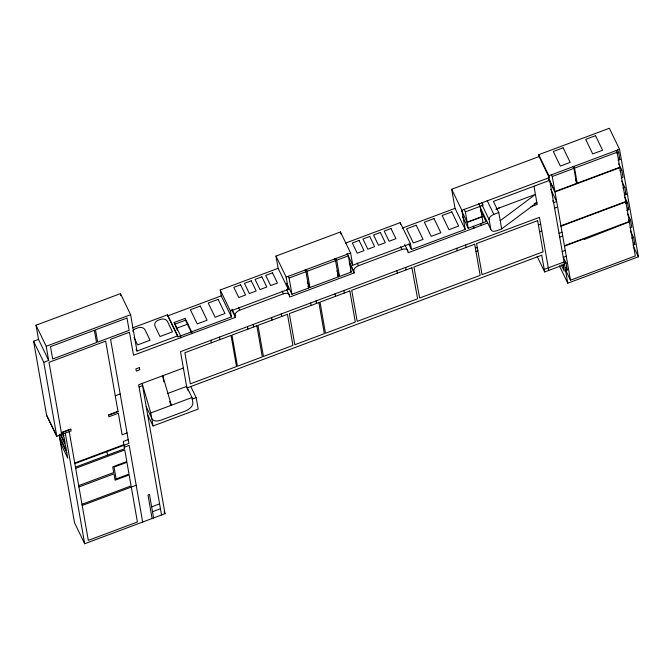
<?xml version="1.0" encoding="UTF-8"?>
<svg xmlns="http://www.w3.org/2000/svg" width="672" height="672" viewBox="0 0 672 672"><rect width="100%" height="100%" fill="white"/><g stroke="black" fill="none" stroke-linecap="round" stroke-linejoin="round"><path stroke-width="1.01" d="M500.22 220.718L535.416 194.401L495.81 209.236M480.194 207.43L490.862 229.488A5.695 3.251 -25.8 0 0 496.717 230.756L501.656 228.908L536.852 202.6L534.19 203.591M61.345 432.575L70.787 429.038L71.114 430.912L56.767 436.288L43.781 362.3L48.686 360.461L38.514 339.41L36.019 325.231L120.431 293.639L130.612 314.689L136.996 351.078L177.727 335.832L167.546 314.782L132.644 327.852M56.767 436.288L46.586 415.237L33.6 341.242L38.514 339.41M408.803 244.037L411.457 249.53L465.217 229.404L461.866 210.328L549.242 177.618L539.07 156.568L538.734 154.694L609.361 128.26L619.534 149.31L638.4 256.78L567.781 283.206L559.373 265.818M465.217 229.404L455.036 208.354L451.685 189.269L539.07 156.568M177.727 335.832L177.92 336.932L231.428 316.907L230.395 311.044L288.305 289.363L278.132 268.313L275.982 256.074L340.444 231.949L350.616 253L352.766 265.238L410.424 243.659L400.252 222.608L345.526 243.096M48.686 360.461L46.2 346.282L130.612 314.689M231.428 316.907L221.248 295.856L220.223 289.985L278.132 268.313M177.475 336.017L167.74 315.882L221.248 295.856M402.259 228.11L455.036 208.354M549.242 177.618L548.915 175.745L619.534 149.31M573.922 168.386L576.559 183.439L554.904 191.545L552.266 176.492L573.922 168.386L573.031 166.555M617.098 152.225L619.744 167.278L577.189 183.204L574.552 168.151L617.098 152.225L616.216 150.394M616.846 153.208L618.694 152.519L617.366 149.78M288.305 289.363L286.163 277.124L350.616 253M481.95 216.602L467.158 222.138L465.36 211.89L483.176 205.22L481.849 202.482M548.386 177.576L549.713 180.323L493.408 201.398L498.784 212.52L501.656 228.908M305.97 271.715L308.818 287.944L291.95 294.252L289.103 278.023L305.97 271.715L305.088 269.884M335.555 260.635L338.402 276.864L309.952 287.515L307.104 271.286L335.555 260.635L334.673 258.804M339.536 276.444L336.689 260.215L348.331 255.856L351.187 272.084L339.536 276.444L336.882 270.95M177.492 330.599L174.149 322.501L185.153 318.377L191.646 331.792L191.965 333.631L185.48 320.216L185.153 318.377M174.468 324.332L185.48 320.216M618.097 160.306L619.937 159.617L618.694 152.519M176.215 328.423L187.984 324.013M496.751 208.883L499.607 207.808M480.295 209.714L486.049 221.609L468.233 228.278L467.208 222.415L482 216.871M490.862 229.488L489.132 219.635A5.695 3.251 -25.8 0 1 493.844 214.376L498.784 212.52M554.98 191.94L619.811 167.672L629.261 221.483L564.421 245.75L554.98 191.94L548.78 179.122M74.844 463.613L128.864 443.436L110.578 339.293L129.461 332.228L133.501 355.219L235.402 317.377L235.074 315.538A5.796 3.31 -25.8 0 1 239.77 310.162L283.45 293.807A5.796 3.31 -25.8 0 1 289.338 295.235L289.657 297.066L354.119 272.941L353.8 271.11L349.373 261.954M353.8 271.11A5.796 3.31 -25.8 0 1 358.487 265.726L401.923 249.472A5.796 3.31 -25.8 0 1 407.803 250.891L408.131 252.731L487.838 222.902M619.945 170.856L621.793 170.167L618.702 163.783M530.964 206.758L537.18 204.431L533.98 186.211M621.197 177.954L623.036 177.265L621.793 170.167M554.585 208.06L557.609 206.934M622.969 188.068L624.809 187.379L621.726 180.995M475.398 248.228L477.28 247.523M538.398 224.994L540.641 224.154M624.212 195.166L626.06 194.477L624.809 187.379M475.978 251.555L477.868 250.849M539.582 231.706L541.817 230.866M560.918 225.8L625.758 201.541M560.994 226.195L625.825 201.928M183.38 368.021L138.684 384.745L161.54 514.97M625.64 203.305L627.48 202.616L624.834 197.14M115.265 395.808L120.179 393.968M139.062 386.896L142.523 385.602M559.028 233.344L562.044 232.218M626.892 210.403L628.732 209.714L627.48 202.616M559.684 237.107L562.708 235.981M118.003 411.365L108.553 414.901L108.889 416.783L118.331 413.246L122.111 434.792L127.025 432.953M61.396 432.844L70.837 429.307M108.604 415.178L118.045 411.642L105.672 341.132L49.014 362.334L61.673 434.448M628.698 220.727L630.546 220.038L627.455 213.646M167.95 393.38L186.606 386.4L191.982 397.53L192.839 402.419A9.324 5.317 -25.8 0 1 185.304 411.071L161.07 420.143A9.324 5.317 -25.8 0 1 151.788 418.53L150.755 412.961L142.145 383.452L165.01 513.677L84.68 543.74L74.508 522.69L59.077 434.801M629.328 221.878L584.522 239.4L584.396 238.694L564.488 246.137L570.469 280.199L635.309 255.94L629.328 221.878L628.446 220.046M548.764 270.404L539.448 217.342L180.508 351.674L186.883 387.996L541.733 255.2L544.664 271.942L564.497 264.516M562.22 251.538L565.236 250.404M629.95 227.825L631.789 227.136L630.546 220.038M563.245 257.368L566.261 256.234M150.755 412.961L191.982 397.53M544.219 269.396L564.052 261.971M631.739 238.056L633.587 237.367L630.496 230.983M564.514 263.466L566.026 262.895L563.38 257.426M632.99 245.154L634.83 244.465L633.587 237.367M565.757 270.564L567.269 269.993L566.026 262.895M147.655 414.851L153.04 425.981L198.198 409.08L196.19 397.664L190.814 386.534M128.192 439.639L123.287 441.479L123.841 444.646L74.743 463.025M124.295 447.233L129.2 445.393L142.657 522.043M75.466 467.132L124.564 448.753L123.942 445.234M75.667 468.3L124.765 449.929L126.806 461.555L112.728 466.83L113.728 472.525L78.708 485.629M78.943 486.956L113.963 473.852L115.072 480.194L129.158 474.928L131.082 485.906L81.984 504.277M116.138 478.96L129.016 474.138L126.932 462.277L114.055 467.099L116.138 478.951M82.194 505.453L136.198 485.243M151.662 506.831L159.592 503.866M152.519 511.72L160.448 508.754M192.259 399.118L196.19 397.664M46.586 415.237L56.725 436.052M619.055 157.794L619.937 159.617M625.178 192.654L626.06 194.477M627.85 207.883L628.732 209.714M633.948 242.642L634.83 244.465M633.536 246.708L638.4 256.78M573.661 166.32L574.552 168.151M575.425 179.55L577.189 183.204M551.376 174.661L552.266 176.492M538.734 154.694L548.915 175.745M548.713 178.735L554.904 191.545M550.738 189.26L556.651 201.499L553.636 202.633L552.72 200.752M565.95 267.254L567.269 269.993M565.606 270.136L570.469 280.199M561.162 264.743L564.253 271.127L563.002 264.029M537.146 256.376L544.664 271.942M487.175 200.584L493.844 214.376M482.017 204.926L489.132 219.635M478.825 203.608L480.152 206.354L483.025 222.743M473.021 226.33L473.886 228.119L473.558 226.288M464.033 209.143L465.36 211.89M451.685 189.269L461.866 210.328M461.404 210.235L467.208 222.415M462.487 216.376L468.233 228.278M404.712 244.49L407.803 250.891M400.596 246.725L401.923 249.472M357.16 262.979L358.487 265.726M347.012 253.344L352.766 265.238M349.255 262.878L354.119 272.941M350.297 270.253L351.187 272.084M335.807 258.384L336.689 260.215M337.52 275.033L338.402 276.864M306.222 269.455L307.104 271.286M307.297 282.022L309.952 287.515M307.936 286.112L308.818 287.944M288.212 276.192L289.103 278.023M275.982 256.074L286.163 277.124M286.642 283.273L291.95 294.252M286.684 289.741L289.338 295.235M282.122 291.06L283.45 293.807M238.442 307.415L239.77 310.162M231.983 309.128L235.074 315.538M231.857 310.052L235.402 317.377M220.223 289.985L230.395 311.044M174.149 322.501L180.634 335.916L180.953 337.756M187.328 388.92L188.227 390.776M169.571 401.537L171.368 405.241L162.758 375.74L163.834 381.864M133.98 337.411L137.6 344.904L150.074 340.234L145.093 329.935A5.477 4.444 -10 0 0 138.054 327.793L135.744 328.65A5.477 4.444 -10 0 0 132.728 331.187M136.114 349.247L136.996 351.078M146.227 406.72L151.612 417.85M164.119 511.846L165.01 513.677M36.019 325.231L46.2 346.282M33.6 341.242L43.781 362.3M62.975 434.095L63.865 435.935L63.386 433.238M61.992 433.331L64.21 437.926L65.159 443.327L60.715 434.137M60.178 434.297L65.512 445.318L66.461 450.719L59.791 436.934L59.48 435.137M549.713 180.323L567.781 283.206M480.791 223.583L481.11 225.414M465.57 244.986L466.007 247.489M456.8 248.27L457.237 250.774M410.424 243.659L411.457 249.53M400.252 222.608L400.596 224.566M405.661 267.406L406.098 269.909M396.917 270.682L397.354 273.185M340.444 231.949L340.796 233.99M343.93 290.514L344.366 293.017M335.026 293.84L335.462 296.344M316.042 300.947L316.478 303.45M310.666 302.963L311.102 305.466M281.291 313.958L281.728 316.462M271.589 317.587L272.026 320.09M253.184 324.475L253.63 326.978M247.456 326.617L247.892 329.12M219.526 337.067L219.971 339.57M210.865 340.309L211.31 342.812M167.546 314.782L167.74 315.882M120.431 293.639L120.792 295.663M153.611 517.944L149.486 494.441L147.974 495.004L152.099 518.507M131.292 487.082L137.416 522.001L88.318 540.38L69.233 431.626M106.882 451.618L107.503 455.137M65.26 433.104L84.68 543.74M151.788 418.53L153.04 425.981M563.128 147.79L553.274 151.477L560.33 166.076L570.184 162.389L563.128 147.79M595.518 135.668L585.673 139.356L592.729 153.947L602.574 150.259L595.518 135.668M94.366 330.254L50.492 346.676L52.651 358.974L96.524 342.552L94.366 330.254M126.974 318.049L95.5 329.834L97.658 342.132L129.133 330.347L126.974 318.049M240.626 284.794L233.822 287.339L238.745 297.52L245.549 294.974L240.626 284.794M251.252 280.812L244.448 283.357L249.371 293.546L256.183 290.993L251.252 280.812M261.887 276.83L255.083 279.376L260.005 289.565L266.809 287.02L261.887 276.83M272.521 272.849L265.717 275.402L270.64 285.583L277.444 283.038L272.521 272.849M359.092 240.45L352.288 242.995L357.21 253.184L364.014 250.639L359.092 240.45M369.726 236.477L362.922 239.022L367.844 249.203L374.648 246.658L369.726 236.477M380.36 232.495L373.548 235.04L378.479 245.23L385.283 242.676L380.36 232.495M390.986 228.514L384.182 231.059L389.105 241.248L395.909 238.703L390.986 228.514M160.457 319.402L158.155 320.267A5.477 4.444 -10 0 0 155.03 326.222L160.012 336.521L172.486 331.85L167.504 321.544A5.477 4.435 -10 0 0 160.465 319.402M200.264 306.054L190.386 309.758L197.224 323.904L207.11 320.208L200.264 306.054M218.14 299.368L208.253 303.064L215.099 317.218L224.977 313.522L218.14 299.368M416.203 225.238L406.543 228.858L413.381 243.004L423.041 239.392L416.203 225.238M434.003 218.576L424.343 222.197L431.18 236.342L440.849 232.73L434.003 218.576M451.811 211.915L442.142 215.527L448.988 229.681L458.648 226.061L451.811 211.915M139.364 367.618L135.904 368.911L136.282 371.062L139.742 369.768L139.364 367.618M231.05 335.429L184.876 352.708L190.336 383.838L236.51 366.559L231.05 335.429M256.847 325.769L231.966 335.084L237.434 366.215L262.307 356.899L256.847 325.769M287.465 314.311L257.964 325.349L263.432 356.479L292.925 345.442L287.465 314.311M318.881 302.551L289.346 313.606L294.815 344.736L324.341 333.682L318.881 302.551M349.843 290.968L320.006 302.131L325.466 333.262L355.312 322.098L349.843 290.968M411.911 267.733L351.733 290.262L357.193 321.384L417.623 298.771L411.911 267.733M474.692 244.238L413.918 266.986L419.63 298.024L480.161 275.369L474.692 244.238M537.642 220.676L476.582 243.533L482.051 274.663L543.11 251.807L537.642 220.676M66.805 452.71L60.144 438.925L61.093 444.326L67.754 458.111L66.805 452.71"/></g></svg>
